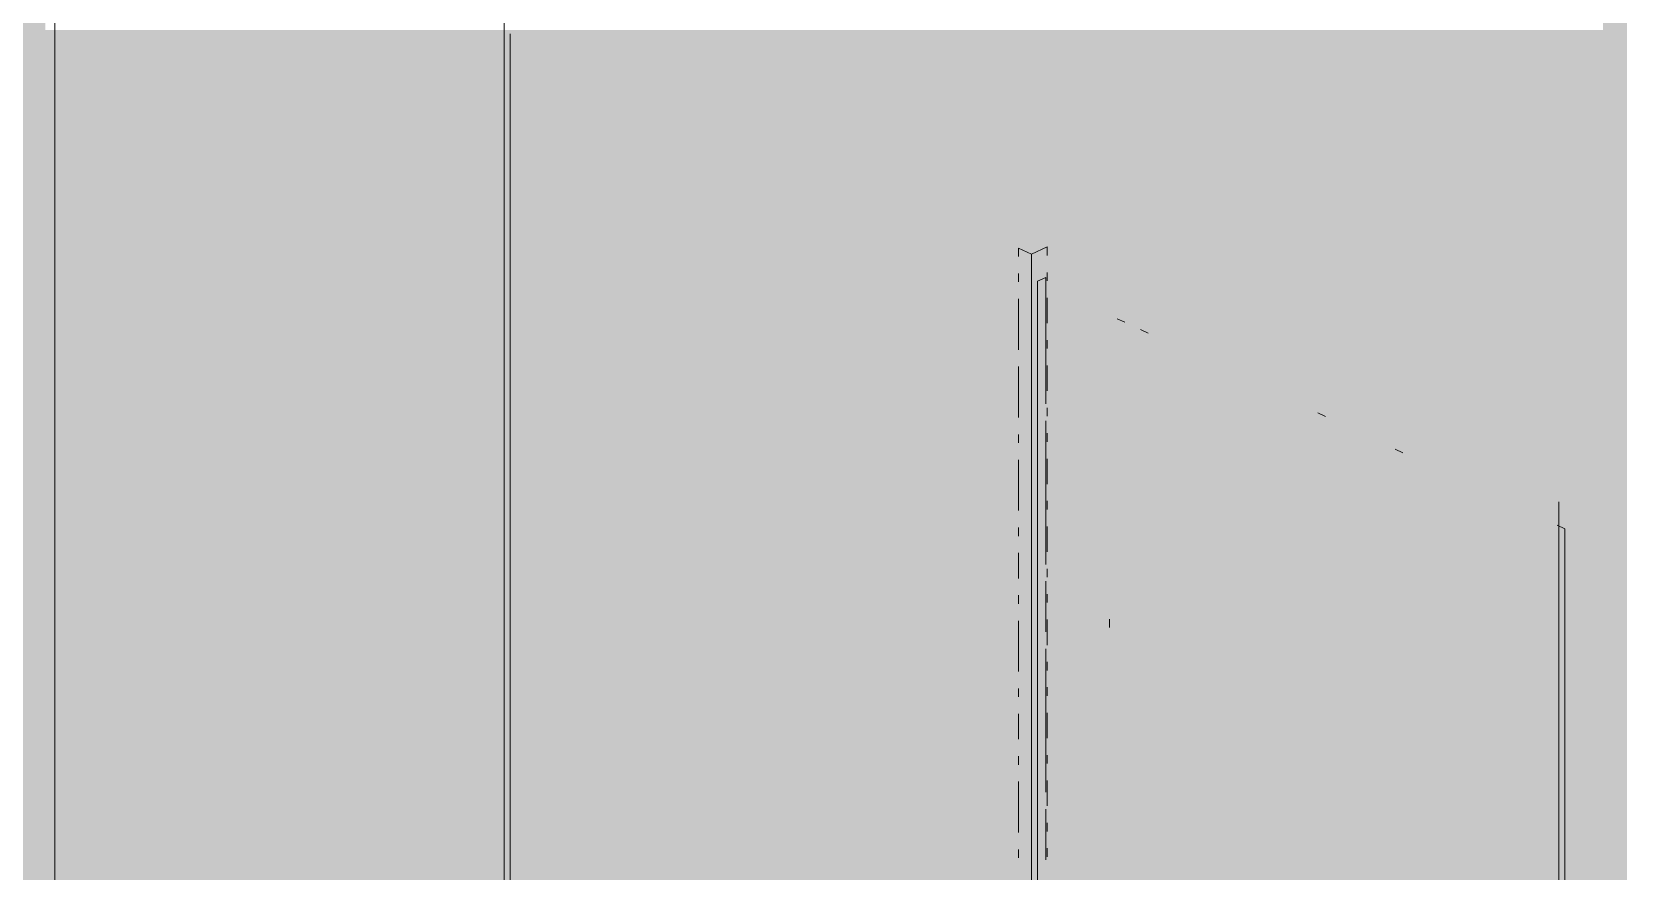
# Paper-space layout '03 3D Building and Roof' of a CAD drawing. Header units: millimetres. Extents: x 5 to 415, y 5 to 292.
# Drawn here: x 186.24 to 197.31, y 184.48 to 190.32 of the extents above; entities that cross this region are included whole.
import ezdxf

# ---------------------------------------------------------------- set-up
doc = ezdxf.new("R2010")
doc.units = ezdxf.units.MM
doc.layers.add('EXISTING', color=7, linetype='Continuous')
doc.layers.add('IMAGES', color=7, linetype='Continuous')

# ---------------------------------------------------------------- blocks, each defined once
blk = doc.blocks.new('SHEET_03')
at = {"layer": 'EXISTING', "color": 250, "lineweight": 9}
for p, q in [((186.397, 182.635), (186.397, 191.793)), ((189.522, 190.495), (189.522, 181.128)), ((189.564, 190.306), (189.564, 181.148)), ((193.098, 188.816), (193.189, 188.773)), ((193.098, 188.757), (193.098, 188.816)), ((193.189, 188.773), (193.298, 188.824)), ((193.298, 188.765), (193.298, 188.824)), ((193.189, 188.773), (193.189, 179.407)), ((193.098, 188.581), (193.098, 188.64)), ((193.231, 188.585), (193.289, 188.612)), ((193.231, 188.585), (193.231, 179.426)), ((193.289, 187.732), (193.289, 188.612)), ((193.298, 188.589), (193.298, 188.647)), ((193.098, 188.109), (193.098, 188.463)), ((193.298, 188.294), (193.298, 188.471)), ((193.785, 188.325), (193.839, 188.3)), ((193.946, 188.249), (194, 188.224)), ((193.298, 188.117), (193.298, 188.176)), ((193.098, 187.638), (193.098, 187.992)), ((193.298, 187.823), (193.298, 187.999)), ((193.298, 187.646), (193.298, 187.705)), ((193.289, 186.616), (193.289, 187.614)), ((195.181, 187.67), (195.234, 187.644)), ((193.098, 187.461), (193.098, 187.52)), ((193.298, 187.469), (193.298, 187.528)), ((195.717, 187.418), (195.771, 187.392)), ((193.098, 186.99), (193.098, 187.344)), ((193.298, 187.175), (193.298, 187.351)), ((193.298, 186.998), (193.298, 187.057)), ((196.857, 187.052), (196.857, 177.685)), ((193.098, 186.813), (193.098, 186.872)), ((193.298, 186.703), (193.298, 186.88)), ((196.845, 186.888), (196.898, 186.863)), ((196.898, 186.863), (196.898, 177.705)), ((193.098, 186.519), (193.098, 186.696)), ((193.298, 186.527), (193.298, 186.586)), ((193.289, 186.146), (193.289, 186.499)), ((193.098, 186.342), (193.098, 186.401)), ((193.298, 186.35), (193.298, 186.409)), ((193.098, 185.871), (193.098, 186.224)), ((193.298, 186.055), (193.298, 186.232)), ((193.731, 186.178), (193.731, 186.236)), ((193.289, 185.031), (193.289, 186.029)), ((193.298, 185.879), (193.298, 185.938)), ((193.098, 185.694), (193.098, 185.753)), ((193.298, 185.702), (193.298, 185.761)), ((193.298, 185.407), (193.298, 185.584)), ((193.098, 185.4), (193.098, 185.576)), ((193.098, 185.223), (193.098, 185.282)), ((193.298, 185.231), (193.298, 185.29)), ((193.098, 184.752), (193.098, 185.105)), ((193.298, 184.936), (193.298, 185.113)), ((193.289, 184.561), (193.289, 184.914)), ((193.298, 184.759), (193.298, 184.818)), ((193.098, 184.575), (193.098, 184.634)), ((193.298, 184.583), (193.298, 184.642))]:
    blk.add_line(p, q, dxfattribs=at)
at = {"layer": 'IMAGES', "color": 7}
for points in [[(186.165, 182.5), (186.331, 182.5), (186.165, 192.333), (186.331, 192.333)], [(197.163, 187.167), (197.329, 187.167), (197.163, 191.667), (197.329, 191.667)], [(186.331, 182.667), (189.331, 182.667), (186.331, 190.333), (189.331, 190.333)], [(189.331, 189.333), (189.497, 189.333), (189.331, 190.333), (189.497, 190.333)], [(189.497, 190.167), (189.664, 190.167), (189.497, 190.333), (189.664, 190.333)], [(189.664, 190.167), (189.831, 190.167), (189.664, 190.333), (189.831, 190.333)], [(189.831, 190.167), (190.497, 190.167), (189.831, 190.333), (190.497, 190.333)], [(190.497, 190.167), (197.163, 190.167), (190.497, 190.333), (197.163, 190.333)], [(189.497, 190), (189.664, 190), (189.497, 190.167), (189.664, 190.167)], [(189.664, 190), (189.831, 190), (189.664, 190.167), (189.831, 190.167)], [(189.831, 190), (189.997, 190), (189.831, 190.167), (189.997, 190.167)], [(189.997, 190), (190.331, 190), (189.997, 190.167), (190.331, 190.167)], [(190.331, 190), (190.497, 190), (190.331, 190.167), (190.497, 190.167)], [(190.497, 190), (190.83, 190), (190.497, 190.167), (190.83, 190.167)], [(190.83, 190), (197.163, 190), (190.83, 190.167), (197.163, 190.167)], [(189.497, 189.833), (189.664, 189.833), (189.497, 190), (189.664, 190)], [(189.664, 189.833), (189.997, 189.833), (189.664, 190), (189.997, 190)], [(189.997, 180.833), (190.164, 180.833), (189.997, 190), (190.164, 190)], [(190.164, 189.833), (190.331, 189.833), (190.164, 190), (190.331, 190)], [(190.331, 189.833), (190.497, 189.833), (190.331, 190), (190.497, 190)], [(190.497, 189.833), (190.664, 189.833), (190.497, 190), (190.664, 190)], [(190.664, 189.833), (190.83, 189.833), (190.664, 190), (190.83, 190)], [(190.83, 189.833), (191.164, 189.833), (190.83, 190), (191.164, 190)], [(191.164, 189.833), (197.163, 189.833), (191.164, 190), (197.163, 190)], [(189.497, 189.667), (189.664, 189.667), (189.497, 189.833), (189.664, 189.833)], [(189.664, 189.667), (189.831, 189.667), (189.664, 189.833), (189.831, 189.833)], [(189.831, 189.667), (189.997, 189.667), (189.831, 189.833), (189.997, 189.833)], [(190.164, 189.667), (190.497, 189.667), (190.164, 189.833), (190.497, 189.833)], [(190.497, 189.667), (190.664, 189.667), (190.497, 189.833), (190.664, 189.833)], [(190.664, 189.667), (190.83, 189.667), (190.664, 189.833), (190.83, 189.833)], [(190.83, 189.667), (190.997, 189.667), (190.83, 189.833), (190.997, 189.833)], [(190.997, 189.667), (191.164, 189.667), (190.997, 189.833), (191.164, 189.833)], [(191.164, 189.667), (191.33, 189.667), (191.164, 189.833), (191.33, 189.833)], [(191.33, 189.667), (197.163, 189.667), (191.33, 189.833), (197.163, 189.833)], [(189.497, 189.333), (189.664, 189.333), (189.497, 189.667), (189.664, 189.667)], [(189.664, 189.333), (189.997, 189.333), (189.664, 189.667), (189.997, 189.667)], [(190.164, 189.333), (191.164, 189.333), (190.164, 189.667), (191.164, 189.667)], [(191.164, 189.5), (191.33, 189.5), (191.164, 189.667), (191.33, 189.667)], [(191.33, 189.5), (191.497, 189.5), (191.33, 189.667), (191.497, 189.667)], [(191.497, 189.5), (191.83, 189.5), (191.497, 189.667), (191.83, 189.667)], [(191.83, 189.5), (197.163, 189.5), (191.83, 189.667), (197.163, 189.667)], [(191.164, 189.333), (191.33, 189.333), (191.164, 189.5), (191.33, 189.5)], [(191.33, 189.333), (191.497, 189.333), (191.33, 189.5), (191.497, 189.5)], [(191.497, 189.333), (191.664, 189.333), (191.497, 189.5), (191.664, 189.5)], [(191.664, 189.333), (191.83, 189.333), (191.664, 189.5), (191.83, 189.5)], [(191.83, 189.333), (192.164, 189.333), (191.83, 189.5), (192.164, 189.5)], [(192.164, 189.333), (197.163, 189.333), (192.164, 189.5), (197.163, 189.5)], [(189.331, 189.167), (189.664, 189.167), (189.331, 189.333), (189.664, 189.333)], [(189.664, 189), (189.831, 189), (189.664, 189.333), (189.831, 189.333)], [(189.831, 188.5), (189.997, 188.5), (189.831, 189.333), (189.997, 189.333)], [(190.164, 189.167), (191.497, 189.167), (190.164, 189.333), (191.497, 189.333)], [(191.497, 189.167), (191.664, 189.167), (191.497, 189.333), (191.664, 189.333)], [(191.664, 189.167), (191.83, 189.167), (191.664, 189.333), (191.83, 189.333)], [(191.83, 189.167), (191.997, 189.167), (191.83, 189.333), (191.997, 189.333)], [(191.997, 189.167), (192.164, 189.167), (191.997, 189.333), (192.164, 189.333)], [(192.164, 189.167), (192.497, 189.167), (192.164, 189.333), (192.497, 189.333)], [(192.497, 189.167), (197.163, 189.167), (192.497, 189.333), (197.163, 189.333)], [(189.331, 188.833), (189.497, 188.833), (189.331, 189.167), (189.497, 189.167)], [(189.497, 189), (189.664, 189), (189.497, 189.167), (189.664, 189.167)], [(190.164, 188.833), (192.164, 188.833), (190.164, 189.167), (192.164, 189.167)], [(192.164, 189), (192.33, 189), (192.164, 189.167), (192.33, 189.167)], [(192.33, 189), (192.497, 189), (192.33, 189.167), (192.497, 189.167)], [(192.497, 189), (192.83, 189), (192.497, 189.167), (192.83, 189.167)], [(192.83, 189), (192.997, 189), (192.83, 189.167), (192.997, 189.167)], [(192.997, 189), (193.33, 189), (192.997, 189.167), (193.33, 189.167)], [(193.33, 189), (197.163, 189), (193.33, 189.167), (197.163, 189.167)], [(189.497, 188.833), (189.664, 188.833), (189.497, 189), (189.664, 189)], [(189.664, 188.833), (189.831, 188.833), (189.664, 189), (189.831, 189)], [(192.164, 188.833), (192.33, 188.833), (192.164, 189), (192.33, 189)], [(192.33, 188.833), (192.497, 188.833), (192.33, 189), (192.497, 189)], [(192.497, 188.833), (192.663, 188.833), (192.497, 189), (192.663, 189)], [(192.663, 188.833), (192.83, 188.833), (192.663, 189), (192.83, 189)], [(192.83, 188.833), (192.997, 188.833), (192.83, 189), (192.997, 189)], [(192.997, 188.833), (193.163, 188.833), (192.997, 189), (193.163, 189)], [(193.163, 188.833), (193.33, 188.833), (193.163, 189), (193.33, 189)], [(193.33, 188.833), (193.497, 188.833), (193.33, 189), (193.497, 189)], [(193.497, 188.833), (197.163, 188.833), (193.497, 189), (197.163, 189)], [(189.331, 188.667), (189.664, 188.667), (189.331, 188.833), (189.664, 188.833)], [(189.664, 188.667), (189.831, 188.667), (189.664, 188.833), (189.831, 188.833)], [(190.164, 188.667), (192.497, 188.667), (190.164, 188.833), (192.497, 188.833)], [(192.497, 188.667), (192.663, 188.667), (192.497, 188.833), (192.663, 188.833)], [(192.663, 188.667), (192.83, 188.667), (192.663, 188.833), (192.83, 188.833)], [(192.83, 188.667), (193.163, 188.667), (192.83, 188.833), (193.163, 188.833)], [(193.163, 188.667), (193.33, 188.667), (193.163, 188.833), (193.33, 188.833)], [(193.33, 188.667), (193.497, 188.667), (193.33, 188.833), (193.497, 188.833)], [(193.497, 188.667), (193.663, 188.667), (193.497, 188.833), (193.663, 188.833)], [(193.663, 188.667), (197.163, 188.667), (193.663, 188.833), (197.163, 188.833)], [(189.331, 187.667), (189.497, 187.667), (189.331, 188.667), (189.497, 188.667)], [(189.497, 188.5), (189.664, 188.5), (189.497, 188.667), (189.664, 188.667)], [(189.664, 188.5), (189.831, 188.5), (189.664, 188.667), (189.831, 188.667)], [(190.164, 188.5), (192.83, 188.5), (190.164, 188.667), (192.83, 188.667)], [(192.83, 188.5), (193.33, 188.5), (192.83, 188.667), (193.33, 188.667)], [(193.33, 179.5), (193.497, 179.5), (193.33, 188.667), (193.497, 188.667)], [(193.497, 188.5), (193.997, 188.5), (193.497, 188.667), (193.997, 188.667)], [(193.997, 188.5), (197.163, 188.5), (193.997, 188.667), (197.163, 188.667)], [(189.497, 188.167), (189.664, 188.167), (189.497, 188.5), (189.664, 188.5)], [(189.664, 188.333), (189.997, 188.333), (189.664, 188.5), (189.997, 188.5)], [(190.164, 181), (192.997, 181), (190.164, 188.5), (192.997, 188.5)], [(192.997, 179.5), (193.33, 179.5), (192.997, 188.5), (193.33, 188.5)], [(193.497, 179), (193.663, 179), (193.497, 188.5), (193.663, 188.5)], [(193.663, 188.333), (193.83, 188.333), (193.663, 188.5), (193.83, 188.5)], [(193.83, 188.333), (193.997, 188.333), (193.83, 188.5), (193.997, 188.5)], [(193.997, 188.333), (194.33, 188.333), (193.997, 188.5), (194.33, 188.5)], [(194.33, 188.333), (197.163, 188.333), (194.33, 188.5), (197.163, 188.5)], [(189.664, 188.167), (189.831, 188.167), (189.664, 188.333), (189.831, 188.333)], [(189.831, 188), (189.997, 188), (189.831, 188.333), (189.997, 188.333)], [(193.663, 179.167), (193.83, 179.167), (193.663, 188.333), (193.83, 188.333)], [(193.83, 188.167), (193.997, 188.167), (193.83, 188.333), (193.997, 188.333)], [(193.997, 188.167), (194.163, 188.167), (193.997, 188.333), (194.163, 188.333)], [(194.163, 188.167), (194.33, 188.167), (194.163, 188.333), (194.33, 188.333)], [(194.33, 188.167), (194.83, 188.167), (194.33, 188.333), (194.83, 188.333)], [(194.83, 188.167), (197.163, 188.167), (194.83, 188.333), (197.163, 188.333)], [(189.497, 188), (189.664, 188), (189.497, 188.167), (189.664, 188.167)], [(189.664, 188), (189.831, 188), (189.664, 188.167), (189.831, 188.167)], [(193.83, 188), (193.997, 188), (193.83, 188.167), (193.997, 188.167)], [(193.997, 188), (194.163, 188), (193.997, 188.167), (194.163, 188.167)], [(194.163, 188), (194.33, 188), (194.163, 188.167), (194.33, 188.167)], [(194.33, 188), (194.496, 188), (194.33, 188.167), (194.496, 188.167)], [(194.496, 188), (194.663, 188), (194.496, 188.167), (194.663, 188.167)], [(194.663, 188), (194.83, 188), (194.663, 188.167), (194.83, 188.167)], [(194.83, 188), (194.996, 188), (194.83, 188.167), (194.996, 188.167)], [(194.996, 188), (197.163, 188), (194.996, 188.167), (197.163, 188.167)], [(189.497, 187.833), (189.664, 187.833), (189.497, 188), (189.664, 188)], [(189.664, 187.833), (189.997, 187.833), (189.664, 188), (189.997, 188)], [(193.83, 187.833), (194.663, 187.833), (193.83, 188), (194.663, 188)], [(194.663, 187.833), (194.83, 187.833), (194.663, 188), (194.83, 188)], [(194.83, 187.833), (194.996, 187.833), (194.83, 188), (194.996, 188)], [(194.996, 187.833), (195.33, 187.833), (194.996, 188), (195.33, 188)], [(195.33, 187.833), (197.163, 187.833), (195.33, 188), (197.163, 188)], [(189.497, 187.667), (189.664, 187.667), (189.497, 187.833), (189.664, 187.833)], [(189.664, 187.667), (189.831, 187.667), (189.664, 187.833), (189.831, 187.833)], [(189.831, 186.833), (189.997, 186.833), (189.831, 187.833), (189.997, 187.833)], [(193.83, 187.667), (194.996, 187.667), (193.83, 187.833), (194.996, 187.833)], [(194.996, 187.667), (195.163, 187.667), (194.996, 187.833), (195.163, 187.833)], [(195.163, 187.667), (195.33, 187.667), (195.163, 187.833), (195.33, 187.833)], [(195.33, 187.667), (195.663, 187.667), (195.33, 187.833), (195.663, 187.833)], [(195.663, 187.667), (197.163, 187.667), (195.663, 187.833), (197.163, 187.833)], [(189.331, 187.5), (189.664, 187.5), (189.331, 187.667), (189.664, 187.667)], [(189.664, 187.5), (189.831, 187.5), (189.664, 187.667), (189.831, 187.667)], [(193.83, 187.5), (195.163, 187.5), (193.83, 187.667), (195.163, 187.667)], [(195.163, 187.5), (195.33, 187.5), (195.163, 187.667), (195.33, 187.667)], [(195.33, 187.5), (195.496, 187.5), (195.33, 187.667), (195.496, 187.667)], [(195.496, 187.5), (195.663, 187.5), (195.496, 187.667), (195.663, 187.667)], [(195.663, 187.5), (195.996, 187.5), (195.663, 187.667), (195.996, 187.667)], [(195.996, 187.5), (197.163, 187.5), (195.996, 187.667), (197.163, 187.667)], [(189.331, 187.167), (189.497, 187.167), (189.331, 187.5), (189.497, 187.5)], [(189.497, 187.333), (189.664, 187.333), (189.497, 187.5), (189.664, 187.5)], [(189.664, 187.167), (189.831, 187.167), (189.664, 187.5), (189.831, 187.5)], [(193.83, 187.333), (195.663, 187.333), (193.83, 187.5), (195.663, 187.5)], [(195.663, 187.333), (195.83, 187.333), (195.663, 187.5), (195.83, 187.5)], [(195.83, 187.333), (195.996, 187.333), (195.83, 187.5), (195.996, 187.5)], [(195.996, 187.333), (196.496, 187.333), (195.996, 187.5), (196.496, 187.5)], [(196.496, 187.333), (197.163, 187.333), (196.496, 187.5), (197.163, 187.5)], [(189.497, 187.167), (189.664, 187.167), (189.497, 187.333), (189.664, 187.333)], [(193.83, 187.167), (195.996, 187.167), (193.83, 187.333), (195.996, 187.333)], [(195.996, 187.167), (196.163, 187.167), (195.996, 187.333), (196.163, 187.333)], [(196.163, 187.167), (196.329, 187.167), (196.163, 187.333), (196.329, 187.333)], [(196.329, 187.167), (196.496, 187.167), (196.329, 187.333), (196.496, 187.333)], [(196.496, 187.167), (196.663, 187.167), (196.496, 187.333), (196.663, 187.333)], [(196.663, 187.167), (196.829, 187.167), (196.663, 187.333), (196.829, 187.333)], [(196.829, 187.167), (196.996, 187.167), (196.829, 187.333), (196.996, 187.333)], [(196.996, 187.167), (197.163, 187.167), (196.996, 187.333), (197.163, 187.333)], [(189.331, 187), (189.664, 187), (189.331, 187.167), (189.664, 187.167)], [(189.664, 187), (189.831, 187), (189.664, 187.167), (189.831, 187.167)], [(193.83, 187), (196.163, 187), (193.83, 187.167), (196.163, 187.167)], [(196.163, 187), (196.329, 187), (196.163, 187.167), (196.329, 187.167)], [(196.329, 187), (196.496, 187), (196.329, 187.167), (196.496, 187.167)], [(196.496, 187), (196.829, 187), (196.496, 187.167), (196.829, 187.167)], [(196.829, 187), (196.996, 187), (196.829, 187.167), (196.996, 187.167)], [(196.996, 187), (197.329, 187), (196.996, 187.167), (197.329, 187.167)], [(189.331, 184.5), (189.497, 184.5), (189.331, 187), (189.497, 187)], [(189.497, 186.833), (189.664, 186.833), (189.497, 187), (189.664, 187)], [(189.664, 186.833), (189.831, 186.833), (189.664, 187), (189.831, 187)], [(193.83, 179.167), (196.663, 179.167), (193.83, 187), (196.663, 187)], [(196.663, 186.833), (196.996, 186.833), (196.663, 187), (196.996, 187)], [(196.996, 177.5), (197.163, 177.5), (196.996, 187), (197.163, 187)], [(197.163, 176.667), (197.329, 176.667), (197.163, 187), (197.329, 187)], [(189.497, 186.667), (189.664, 186.667), (189.497, 186.833), (189.664, 186.833)], [(189.664, 186.667), (189.997, 186.667), (189.664, 186.833), (189.997, 186.833)], [(196.663, 177.833), (196.829, 177.833), (196.663, 186.833), (196.829, 186.833)], [(196.829, 177.833), (196.996, 177.833), (196.829, 186.833), (196.996, 186.833)], [(189.497, 186.5), (189.664, 186.5), (189.497, 186.667), (189.664, 186.667)], [(189.664, 186.5), (189.831, 186.5), (189.664, 186.667), (189.831, 186.667)], [(189.831, 186.5), (189.997, 186.5), (189.831, 186.667), (189.997, 186.667)], [(189.497, 186.167), (189.664, 186.167), (189.497, 186.5), (189.664, 186.5)], [(189.664, 186.167), (189.997, 186.167), (189.664, 186.5), (189.997, 186.5)], [(189.497, 185.833), (189.664, 185.833), (189.497, 186.167), (189.664, 186.167)], [(189.664, 185.833), (189.831, 185.833), (189.664, 186.167), (189.831, 186.167)], [(189.831, 185.333), (189.997, 185.333), (189.831, 186.167), (189.997, 186.167)], [(189.497, 185.667), (189.664, 185.667), (189.497, 185.833), (189.664, 185.833)], [(189.664, 185.667), (189.831, 185.667), (189.664, 185.833), (189.831, 185.833)], [(189.497, 185.333), (189.664, 185.333), (189.497, 185.667), (189.664, 185.667)], [(189.664, 185.5), (189.831, 185.5), (189.664, 185.667), (189.831, 185.667)], [(189.664, 185.333), (189.831, 185.333), (189.664, 185.5), (189.831, 185.5)], [(189.497, 185), (189.664, 185), (189.497, 185.333), (189.664, 185.333)], [(189.664, 185.167), (189.997, 185.167), (189.664, 185.333), (189.997, 185.333)], [(189.664, 185), (189.831, 185), (189.664, 185.167), (189.831, 185.167)], [(189.831, 184.833), (189.997, 184.833), (189.831, 185.167), (189.997, 185.167)], [(189.497, 184.833), (189.664, 184.833), (189.497, 185), (189.664, 185)], [(189.664, 184.833), (189.831, 184.833), (189.664, 185), (189.831, 185)], [(189.497, 184.667), (189.664, 184.667), (189.497, 184.833), (189.664, 184.833)], [(189.664, 184.667), (189.997, 184.667), (189.664, 184.833), (189.997, 184.833)], [(189.497, 184.5), (189.664, 184.5), (189.497, 184.667), (189.664, 184.667)], [(189.664, 184.5), (189.831, 184.5), (189.664, 184.667), (189.831, 184.667)], [(189.831, 183.667), (189.997, 183.667), (189.831, 184.667), (189.997, 184.667)], [(189.331, 184.333), (189.664, 184.333), (189.331, 184.5), (189.664, 184.5)], [(189.664, 184.333), (189.831, 184.333), (189.664, 184.5), (189.831, 184.5)]]:
    blk.add_solid(points, dxfattribs=at)

psp = doc.layouts.new('03 3D Building and Roof')

# ---------------------------------------------------------------- block references
psp.add_blockref('SHEET_03', (0, 0))

doc.saveas('drawing.dxf')
